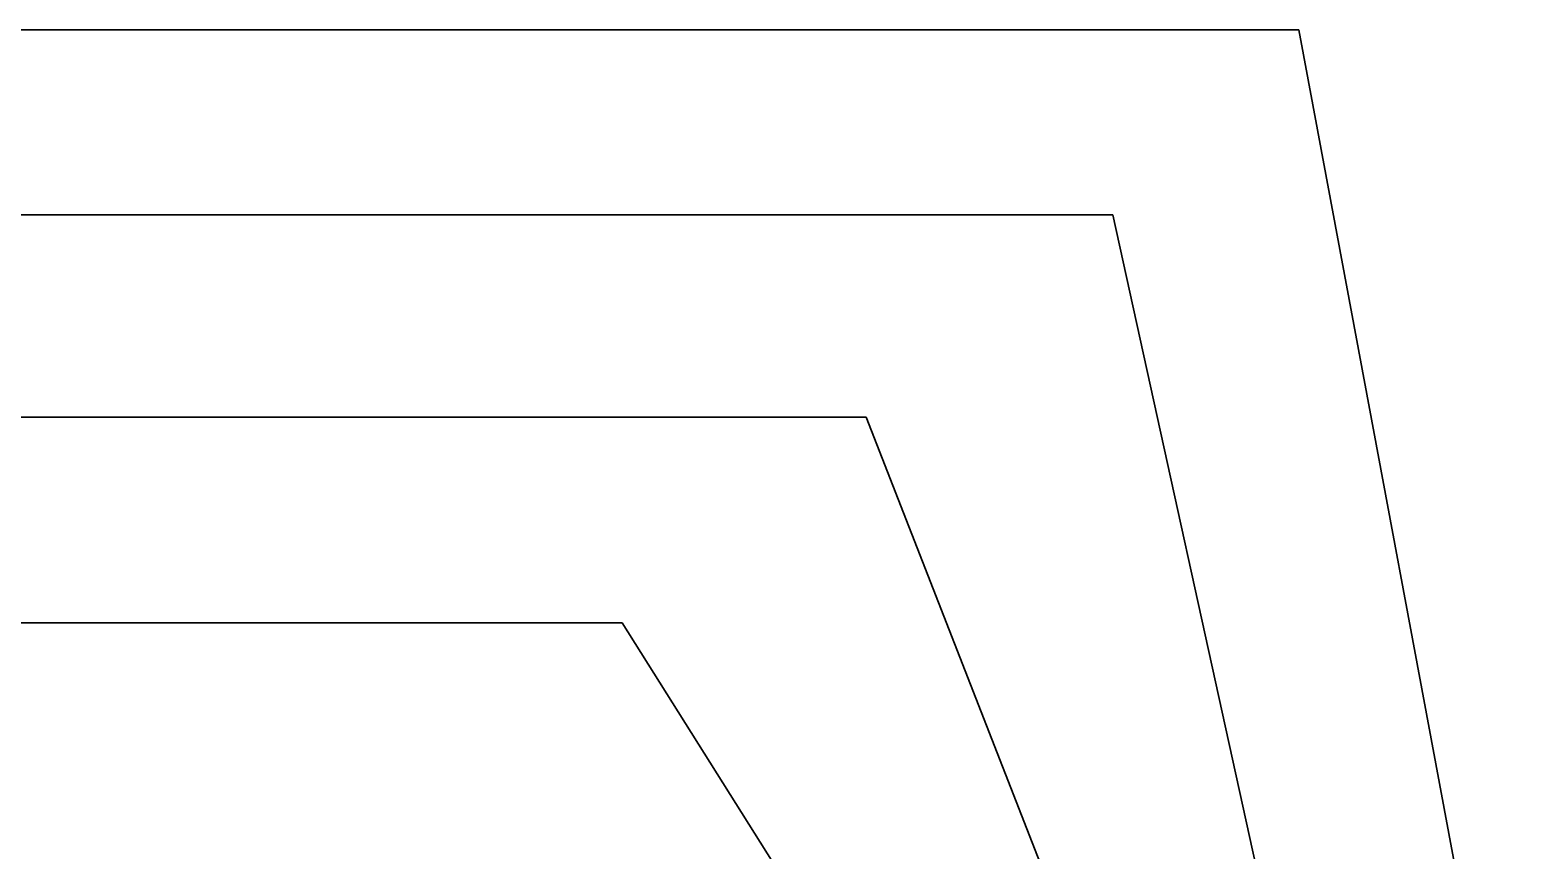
# Model space of a CAD drawing. Header units: centimetres. Extents: x 394264 to 551709, y 50011 to 59011.
# Drawn here: x 545308.7 to 545611.5, y 52460.5 to 52627.8 of the extents above; entities that cross this region are included whole.
import ezdxf

# ---------------------------------------------------------------- set-up
doc = ezdxf.new("R2010")
doc.units = ezdxf.units.CM
doc.layers.add('0-KRCN-YNG-DETAY-ÇERÇEVE', color=71, linetype='Continuous', lineweight=40)
doc.layers.add('T-DETAY', color=9, linetype='Continuous', lineweight=30)

# ---------------------------------------------------------------- blocks, each defined once
blk = doc.blocks.new('G$C7454597B')
at = {"layer": 'T-DETAY', "color": 6}
for p, q in [((201.57, -340.8, 69118.56), (478.67, -340.8, 69118.56)), ((478.67, -340.8, 69118.56), (500.64, -458.4, 69118.56)), ((201.57, -359.68, 69118.56), (459.7, -359.68, 69118.56)), ((459.7, -359.68, 69118.56), (480.63, -454.93, 69118.56)), ((201.57, -380.32, 69118.56), (434.55, -380.32, 69118.56)), ((434.55, -380.32, 69118.56), (465.9, -460.62, 69118.56)), ((201.57, -401.27, 69118.56), (409.66, -401.27, 69118.56)), ((409.66, -401.27, 69118.56), (445.93, -458.84, 69118.56))]:
    blk.add_line(p, q, dxfattribs=at)
blk = doc.blocks.new('*U239')
at = {"layer": '0-KRCN-YNG-DETAY-ÇERÇEVE', "xscale": 2, "yscale": 2, "zscale": 2}
blk.add_blockref('G$C7454597B', (0, 0), dxfattribs=at)

msp = doc.modelspace()

# ---------------------------------------------------------------- block references
at = {"layer": '0-KRCN-YNG-DETAY-ÇERÇEVE'}
msp.add_blockref('*U239', (544610.18, 53309.44), dxfattribs=at)

doc.saveas('drawing.dxf')
